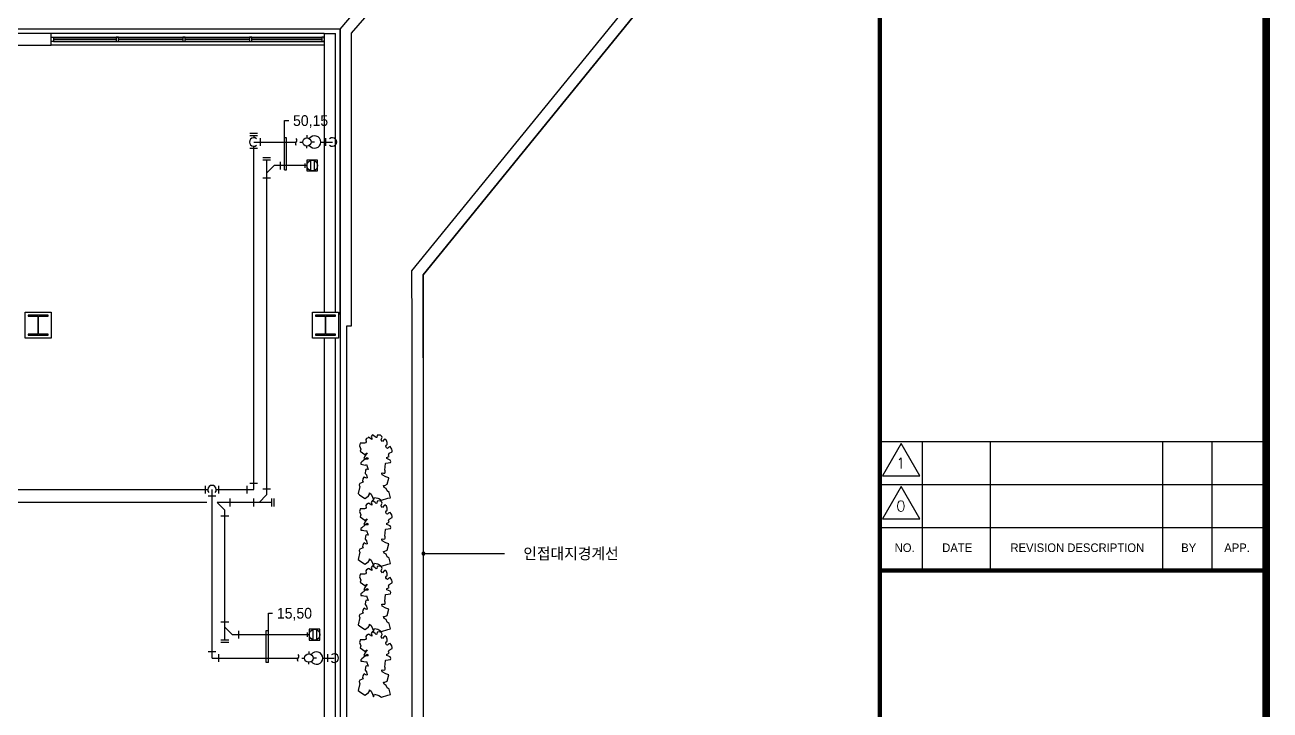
# Model space of a CAD drawing. Header units: millimetres. Extents: x 83956 to 461956, y 36707 to 125807.
# Drawn here: x 123363 to 145139, y 47495 to 59477 of the extents above; entities that cross this region are included whole.
import ezdxf
from ezdxf.enums import TextEntityAlignment as Align

# ---------------------------------------------------------------- set-up
doc = ezdxf.new("R2010")
doc.units = ezdxf.units.MM
doc.header["$LTSCALE"] = 100
doc.header["$MEASUREMENT"] = 0
doc.linetypes.add('ACAD_ISO05W100', pattern=[33, 24, -3, 0, -3, 0, -3])
doc.layers.get('0').update_dxf_attribs({"linetype": 'CONTINUOUS'})
for name, color, linetype in [('ARCH', 9, 'CONTINUOUS'), ('COLD WATER SUPPLY', 3, 'CONTINUOUS'), ('FORM', 8, 'CONTINUOUS'), ('PIPE', 3, 'CONTINUOUS'), ('Q', 7, 'CONTINUOUS')]:
    doc.layers.add(name, color=color, linetype=linetype)
doc.styles.add('GHS', font='romans.shx', dxfattribs={"bigfont": 'ghs.shx'})
doc.styles.add('gr', font='Gulim.ttf')
doc.styles.add('TITLE', font='Gulim.ttf')

# ---------------------------------------------------------------- blocks, each defined once
blk = doc.blocks.new('PMC-FORMV')
at = {"layer": 'FORM'}
for p, q in [((36236, 10324), (40740, 10324)), ((36738, 8820), (36738, 10324)), ((37531, 8820), (37531, 10324)), ((39537, 8820), (39537, 10324)), ((40113, 8820), (40113, 10324)), ((36236, 9823), (40740, 9823)), ((36236, 9322), (40740, 9322))]:
    blk.add_line(p, q, dxfattribs=at)
at = {"layer": 'FORM', "const_width": 90.2}
blk.add_lwpolyline([(1544, 975), (1544, 28725), (40744, 28725), (40744, 975)], close=True, dxfattribs=at)
at = {"layer": 'FORM', "const_width": 50.1}
for points in [[(36240, 975), (36240, 28725)], [(36236, 8820), (40740, 8820)]]:
    blk.add_lwpolyline(points, dxfattribs=at)
at = {"layer": 'FORM'}
for points in [[(36487, 10299), (36270, 9923), (36704, 9923)], [(36487, 9798), (36270, 9422), (36704, 9422)]]:
    blk.add_lwpolyline(points, close=True, dxfattribs=at)
for s, height, style, p in [('1', 125, 'GHS', (36484, 10071)), ('0', 125, 'GHS', (36484, 9570)), ('NO.', 100.3, 'TITLE', (36528, 9085)), ('DATE', 100.3, 'TITLE', (37141, 9085)), ('REVISION DESCRIPTION', 100.27, 'TITLE', (38541, 9085)), ('BY', 100.3, 'TITLE', (39840, 9085)), ('APP.', 100.3, 'TITLE', (40404, 9085))]:
    blk.add_text(s, height=height, dxfattribs=dict(at, style=style)).set_placement(p, align=Align.MIDDLE)

msp = doc.modelspace()

# ---------------------------------------------------------------- linework, layer by layer
msp.add_lwpolyline([(86272, 79795), (138316, 79795), (138316, 38170), (86272, 38170)], close=True)
at = {"color": 1, "linetype": 'Continuous'}
for points in [[(128109, 57369, -0.36205), (128109, 57429, 0.36205), (128109, 57489)], [(128143, 48345, -0.36205), (128143, 48405, 0.36205), (128143, 48465)]]:
    msp.add_lwpolyline(points, format="xyb", dxfattribs=at)
at = {"layer": 'ARCH', "ltscale": 2}
for p, q in [((128875, 59405), (134657, 66134)), ((129075, 59331), (134679, 65852)), ((137110, 63764), (130126, 55175)), ((137388, 63788), (130326, 55104)), ((128595, 59325), (128595, 54451)), ((128795, 54451), (128795, 59325)), ((128875, 54413), (128875, 59405)), ((129075, 54213), (129075, 59331)), ((130126, 55175), (130128, 54212)), ((130326, 55104), (130328, 54413)), ((123370, 54451), (123820, 54451)), ((123370, 54001), (123370, 54451)), ((123820, 54451), (123820, 54001)), ((128395, 54451), (128845, 54451)), ((128395, 54001), (128395, 54451)), ((128845, 54451), (128845, 54001)), ((130328, 54413), (130328, 43901)), ((128995, 44101), (128995, 54213)), ((128995, 54213), (129075, 54213)), ((130128, 54213), (130128, 54213)), ((130128, 54213), (130128, 44101)), ((123820, 54001), (123370, 54001)), ((128845, 54001), (128395, 54001)), ((128595, 54001), (128595, 44551)), ((128795, 44551), (128795, 54001)), ((129374, 52265), (129366, 52257)), ((129429, 52228), (129374, 52265)), ((129443, 52311), (129419, 52279)), ((129419, 52279), (129423, 52266)), ((129423, 52266), (129428, 52245)), ((129490, 52276), (129443, 52311)), ((129507, 52260), (129490, 52276)), ((129524, 52301), (129520, 52263)), ((129584, 52303), (129524, 52301)), ((129606, 52282), (129584, 52303)), ((129609, 52262), (129606, 52282)), ((129220, 52138), (129217, 52118)), ((129217, 52118), (129235, 52059)), ((129228, 52163), (129220, 52138)), ((129304, 52164), (129228, 52163)), ((129235, 52059), (129228, 52024)), ((129317, 52171), (129304, 52164)), ((129333, 52188), (129317, 52171)), ((129336, 52243), (129327, 52226)), ((129327, 52226), (129333, 52188)), ((129366, 52257), (129336, 52243)), ((129428, 52245), (129429, 52228)), ((129520, 52263), (129507, 52260)), ((129592, 52227), (129609, 52262)), ((129594, 52219), (129592, 52227)), ((129614, 52190), (129594, 52219)), ((129648, 52225), (129614, 52190)), ((129656, 52234), (129648, 52225)), ((129686, 52211), (129656, 52234)), ((129672, 52112), (129688, 52129)), ((129672, 52102), (129672, 52112)), ((129684, 52081), (129672, 52102)), ((129706, 52070), (129684, 52081)), ((129700, 52175), (129686, 52211)), ((129688, 52129), (129696, 52137)), ((129696, 52137), (129700, 52175)), ((129730, 52095), (129706, 52070)), ((129748, 52104), (129730, 52095)), ((129779, 52059), (129748, 52104)), ((129788, 52034), (129779, 52059)), ((129228, 52024), (129305, 51967)), ((129253, 51836), (129237, 51819)), ((129315, 51883), (129253, 51836)), ((129306, 51934), (129288, 51892)), ((129288, 51892), (129310, 51888)), ((129305, 51967), (129350, 51991)), ((129350, 51991), (129306, 51934)), ((129310, 51888), (129350, 51914)), ((129364, 51884), (129315, 51883)), ((129350, 51914), (129364, 51884)), ((129685, 51911), (129731, 51931)), ((129690, 51905), (129685, 51911)), ((129694, 51892), (129690, 51905)), ((129752, 51868), (129694, 51892)), ((129722, 51955), (129733, 51987)), ((129731, 51931), (129722, 51955)), ((129733, 51987), (129783, 52013)), ((129762, 51842), (129752, 51868)), ((129759, 51823), (129762, 51842)), ((129783, 52013), (129788, 52034)), ((129237, 51819), (129236, 51794)), ((129236, 51794), (129266, 51791)), ((129266, 51791), (129312, 51779)), ((129312, 51779), (129337, 51788)), ((129319, 51689), (129316, 51634)), ((129316, 51634), (129338, 51607)), ((129330, 51710), (129319, 51689)), ((129365, 51703), (129330, 51710)), ((129337, 51788), (129365, 51703)), ((129606, 51638), (129610, 51643)), ((129613, 51608), (129606, 51638)), ((129606, 51638), (129606, 51638)), ((129610, 51643), (129632, 51638)), ((129632, 51638), (129658, 51639)), ((129655, 51690), (129671, 51807)), ((129661, 51685), (129655, 51690)), ((129658, 51639), (129661, 51652)), ((129661, 51652), (129661, 51685)), ((129671, 51807), (129674, 51811)), ((129674, 51811), (129759, 51823)), ((129219, 51405), (129192, 51282)), ((129223, 51459), (129207, 51436)), ((129207, 51436), (129216, 51408)), ((129216, 51408), (129219, 51405)), ((129276, 51482), (129223, 51459)), ((129272, 51538), (129268, 51500)), ((129268, 51500), (129276, 51482)), ((129293, 51566), (129272, 51538)), ((129297, 51571), (129293, 51566)), ((129339, 51548), (129297, 51571)), ((129338, 51607), (129347, 51556)), ((129347, 51556), (129339, 51548)), ((129675, 51572), (129613, 51608)), ((129613, 51608), (129613, 51608)), ((129644, 51389), (129632, 51423)), ((129632, 51423), (129658, 51423)), ((129658, 51423), (129696, 51445)), ((129726, 51555), (129675, 51572)), ((129696, 51445), (129729, 51552)), ((129729, 51552), (129726, 51555)), ((129192, 51282), (129214, 51261)), ((129214, 51261), (129309, 51196)), ((129309, 51196), (129334, 51215)), ((129334, 51215), (129371, 51244)), ((129371, 51244), (129387, 51270)), ((129387, 51270), (129391, 51292)), ((129391, 51292), (129421, 51269)), ((129421, 51269), (129444, 51216)), ((129444, 51216), (129458, 51170)), ((129458, 51170), (129474, 51213)), ((129474, 51213), (129537, 51201)), ((129537, 51201), (129555, 51193)), ((129555, 51193), (129602, 51165)), ((129602, 51165), (129710, 51200)), ((129678, 51370), (129644, 51389)), ((129698, 51327), (129678, 51370)), ((129734, 51303), (129698, 51327)), ((129710, 51200), (129756, 51208)), ((129756, 51208), (129734, 51303)), ((129220, 50987), (129217, 50967)), ((129217, 50967), (129235, 50908)), ((129228, 51012), (129220, 50987)), ((129304, 51013), (129228, 51012)), ((129317, 51020), (129304, 51013)), ((129333, 51037), (129317, 51020)), ((129336, 51092), (129327, 51075)), ((129327, 51075), (129333, 51037)), ((129366, 51105), (129336, 51092)), ((129374, 51114), (129366, 51105)), ((129429, 51077), (129374, 51114)), ((129443, 51160), (129419, 51128)), ((129419, 51128), (129423, 51115)), ((129423, 51115), (129428, 51094)), ((129428, 51094), (129429, 51077)), ((129490, 51125), (129443, 51160)), ((129507, 51109), (129490, 51125)), ((129520, 51112), (129507, 51109)), ((129524, 51150), (129520, 51112)), ((129584, 51152), (129524, 51150)), ((129606, 51131), (129584, 51152)), ((129592, 51076), (129609, 51111)), ((129594, 51068), (129592, 51076)), ((129614, 51039), (129594, 51068)), ((129609, 51111), (129606, 51131)), ((129648, 51074), (129614, 51039)), ((129656, 51083), (129648, 51074)), ((129686, 51060), (129656, 51083)), ((129672, 50961), (129688, 50978)), ((129672, 50951), (129672, 50961)), ((129700, 51024), (129686, 51060)), ((129688, 50978), (129696, 50986)), ((129696, 50986), (129700, 51024)), ((129235, 50908), (129228, 50873)), ((129228, 50873), (129305, 50816)), ((129306, 50783), (129288, 50741)), ((129288, 50741), (129310, 50737)), ((129305, 50816), (129350, 50840)), ((129350, 50840), (129306, 50783)), ((129310, 50737), (129350, 50762)), ((129350, 50762), (129364, 50733)), ((129684, 50930), (129672, 50951)), ((129706, 50919), (129684, 50930)), ((129685, 50760), (129731, 50779)), ((129690, 50754), (129685, 50760)), ((129694, 50741), (129690, 50754)), ((129752, 50717), (129694, 50741)), ((129730, 50944), (129706, 50919)), ((129722, 50804), (129733, 50836)), ((129731, 50779), (129722, 50804)), ((129748, 50953), (129730, 50944)), ((129733, 50836), (129783, 50861)), ((129779, 50907), (129748, 50953)), ((129788, 50883), (129779, 50907)), ((129783, 50861), (129788, 50883)), ((129237, 50668), (129236, 50643)), ((129236, 50643), (129266, 50640)), ((129253, 50684), (129237, 50668)), ((129315, 50732), (129253, 50684)), ((129266, 50640), (129312, 50628)), ((129312, 50628), (129337, 50637)), ((129364, 50733), (129315, 50732)), ((129319, 50538), (129316, 50483)), ((129330, 50559), (129319, 50538)), ((129365, 50552), (129330, 50559)), ((129337, 50637), (129365, 50552)), ((129655, 50539), (129671, 50656)), ((129661, 50534), (129655, 50539)), ((129661, 50501), (129661, 50534)), ((129671, 50656), (129674, 50660)), ((129674, 50660), (129759, 50671)), ((129762, 50691), (129752, 50717)), ((129759, 50671), (129762, 50691)), ((129223, 50308), (129207, 50285)), ((129276, 50331), (129223, 50308)), ((129272, 50387), (129268, 50349)), ((129268, 50349), (129276, 50331)), ((129293, 50415), (129272, 50387)), ((129297, 50420), (129293, 50415)), ((129339, 50396), (129297, 50420)), ((129316, 50483), (129338, 50456)), ((129338, 50456), (129347, 50405)), ((129347, 50405), (129339, 50396)), ((129606, 50487), (129610, 50492)), ((129613, 50457), (129606, 50487)), ((129606, 50487), (129606, 50487)), ((129610, 50492), (129632, 50487)), ((129675, 50421), (129613, 50457)), ((129613, 50457), (129613, 50457)), ((129632, 50487), (129658, 50488)), ((129658, 50488), (129661, 50501)), ((129726, 50404), (129675, 50421)), ((129696, 50294), (129729, 50401)), ((129729, 50401), (129726, 50404)), ((129219, 50254), (129192, 50131)), ((129192, 50131), (129214, 50110)), ((129207, 50285), (129216, 50257)), ((129214, 50110), (129309, 50045)), ((129216, 50257), (129219, 50254)), ((129334, 50064), (129371, 50092)), ((129371, 50092), (129387, 50119)), ((129387, 50119), (129391, 50141)), ((129391, 50141), (129421, 50118)), ((129421, 50118), (129444, 50065)), ((129632, 50271), (129658, 50272)), ((129644, 50238), (129632, 50271)), ((129678, 50219), (129644, 50238)), ((129658, 50272), (129696, 50294)), ((129698, 50176), (129678, 50219)), ((129734, 50152), (129698, 50176)), ((129756, 50057), (129734, 50152)), ((129228, 49870), (129220, 49845)), ((129304, 49871), (129228, 49870)), ((129317, 49878), (129304, 49871)), ((129309, 50045), (129334, 50064)), ((129333, 49895), (129317, 49878)), ((129336, 49950), (129327, 49933)), ((129327, 49933), (129333, 49895)), ((129366, 49963), (129336, 49950)), ((129374, 49972), (129366, 49963)), ((129429, 49935), (129374, 49972)), ((129443, 50018), (129419, 49986)), ((129419, 49986), (129423, 49973)), ((129423, 49973), (129428, 49952)), ((129428, 49952), (129429, 49935)), ((129490, 49983), (129443, 50018)), ((129444, 50065), (129458, 50019)), ((129458, 50019), (129474, 50062)), ((129474, 50062), (129537, 50050)), ((129507, 49967), (129490, 49983)), ((129520, 49970), (129507, 49967)), ((129524, 50008), (129520, 49970)), ((129584, 50010), (129524, 50008)), ((129537, 50050), (129555, 50042)), ((129555, 50042), (129602, 50014)), ((129606, 49989), (129584, 50010)), ((129592, 49934), (129609, 49969)), ((129594, 49926), (129592, 49934)), ((129614, 49897), (129594, 49926)), ((129602, 50014), (129710, 50049)), ((129609, 49969), (129606, 49989)), ((129648, 49932), (129614, 49897)), ((129656, 49941), (129648, 49932)), ((129686, 49918), (129656, 49941)), ((129700, 49882), (129686, 49918)), ((129696, 49844), (129700, 49882)), ((129710, 50049), (129756, 50057)), ((129220, 49845), (129217, 49825)), ((129217, 49825), (129235, 49766)), ((129235, 49766), (129228, 49731)), ((129228, 49731), (129305, 49674)), ((129305, 49674), (129350, 49698)), ((129350, 49698), (129306, 49641)), ((129672, 49819), (129688, 49836)), ((129672, 49809), (129672, 49819)), ((129684, 49788), (129672, 49809)), ((129706, 49777), (129684, 49788)), ((129688, 49836), (129696, 49844)), ((129730, 49802), (129706, 49777)), ((129722, 49662), (129733, 49694)), ((129731, 49638), (129722, 49662)), ((129748, 49811), (129730, 49802)), ((129733, 49694), (129783, 49719)), ((129779, 49765), (129748, 49811)), ((129788, 49741), (129779, 49765)), ((129783, 49719), (129788, 49741)), ((129237, 49526), (129236, 49501)), ((129236, 49501), (129266, 49498)), ((129253, 49542), (129237, 49526)), ((129315, 49590), (129253, 49542)), ((129266, 49498), (129312, 49486)), ((129306, 49641), (129288, 49599)), ((129288, 49599), (129310, 49595)), ((129310, 49595), (129350, 49620)), ((129312, 49486), (129337, 49495)), ((129364, 49591), (129315, 49590)), ((129337, 49495), (129365, 49410)), ((129350, 49620), (129364, 49591)), ((129655, 49397), (129671, 49514)), ((129671, 49514), (129674, 49518)), ((129674, 49518), (129759, 49529)), ((129685, 49618), (129731, 49638)), ((129690, 49612), (129685, 49618)), ((129694, 49599), (129690, 49612)), ((129752, 49575), (129694, 49599)), ((129762, 49549), (129752, 49575)), ((129759, 49529), (129762, 49549)), ((129272, 49245), (129268, 49207)), ((129293, 49273), (129272, 49245)), ((129297, 49278), (129293, 49273)), ((129339, 49255), (129297, 49278)), ((129319, 49396), (129316, 49341)), ((129316, 49341), (129338, 49314)), ((129330, 49417), (129319, 49396)), ((129365, 49410), (129330, 49417)), ((129338, 49314), (129347, 49263)), ((129347, 49263), (129339, 49255)), ((129606, 49345), (129610, 49350)), ((129613, 49315), (129606, 49345)), ((129606, 49345), (129606, 49345)), ((129610, 49350), (129632, 49345)), ((129675, 49279), (129613, 49315)), ((129613, 49315), (129613, 49315)), ((129632, 49345), (129658, 49346)), ((129661, 49392), (129655, 49397)), ((129658, 49346), (129661, 49359)), ((129661, 49359), (129661, 49392)), ((129726, 49262), (129675, 49279)), ((129696, 49152), (129729, 49259)), ((129729, 49259), (129726, 49262)), ((129219, 49112), (129192, 48989)), ((129223, 49166), (129207, 49143)), ((129207, 49143), (129216, 49115)), ((129216, 49115), (129219, 49112)), ((129276, 49189), (129223, 49166)), ((129268, 49207), (129276, 49189)), ((129387, 48977), (129391, 48999)), ((129391, 48999), (129421, 48976)), ((129644, 49096), (129632, 49130)), ((129632, 49130), (129658, 49130)), ((129678, 49077), (129644, 49096)), ((129658, 49130), (129696, 49152)), ((129698, 49034), (129678, 49077)), ((129734, 49010), (129698, 49034)), ((129756, 48915), (129734, 49010)), ((129192, 48989), (129214, 48968)), ((129214, 48968), (129309, 48903)), ((129309, 48903), (129334, 48922)), ((129336, 48801), (129327, 48784)), ((129327, 48784), (129333, 48746)), ((129334, 48922), (129371, 48951)), ((129366, 48815), (129336, 48801)), ((129374, 48823), (129366, 48815)), ((129371, 48951), (129387, 48977)), ((129429, 48786), (129374, 48823)), ((129443, 48869), (129419, 48837)), ((129419, 48837), (129423, 48824)), ((129421, 48976), (129444, 48923)), ((129423, 48824), (129428, 48803)), ((129428, 48803), (129429, 48786)), ((129490, 48834), (129443, 48869)), ((129444, 48923), (129458, 48877)), ((129458, 48877), (129474, 48920)), ((129474, 48920), (129537, 48908)), ((129507, 48818), (129490, 48834)), ((129520, 48821), (129507, 48818)), ((129524, 48859), (129520, 48821)), ((129584, 48861), (129524, 48859)), ((129537, 48908), (129555, 48900)), ((129555, 48900), (129602, 48872)), ((129606, 48840), (129584, 48861)), ((129592, 48785), (129609, 48820)), ((129594, 48777), (129592, 48785)), ((129602, 48872), (129710, 48907)), ((129609, 48820), (129606, 48840)), ((129648, 48783), (129614, 48748)), ((129656, 48792), (129648, 48783)), ((129686, 48769), (129656, 48792)), ((129710, 48907), (129756, 48915)), ((129220, 48696), (129217, 48676)), ((129217, 48676), (129235, 48617)), ((129228, 48721), (129220, 48696)), ((129304, 48723), (129228, 48721)), ((129235, 48617), (129228, 48582)), ((129228, 48582), (129305, 48525)), ((129317, 48729), (129304, 48723)), ((129333, 48746), (129317, 48729)), ((129614, 48748), (129594, 48777)), ((129672, 48670), (129688, 48687)), ((129672, 48660), (129672, 48670)), ((129684, 48639), (129672, 48660)), ((129706, 48628), (129684, 48639)), ((129700, 48733), (129686, 48769)), ((129688, 48687), (129696, 48695)), ((129696, 48695), (129700, 48733)), ((129730, 48653), (129706, 48628)), ((129748, 48662), (129730, 48653)), ((129733, 48545), (129783, 48571)), ((129779, 48617), (129748, 48662)), ((129788, 48592), (129779, 48617)), ((129783, 48571), (129788, 48592)), ((129237, 48377), (129236, 48352)), ((129236, 48352), (129266, 48349)), ((129253, 48394), (129237, 48377)), ((129315, 48441), (129253, 48394)), ((129266, 48349), (129312, 48337)), ((129306, 48492), (129288, 48450)), ((129288, 48450), (129310, 48446)), ((129305, 48525), (129350, 48549)), ((129350, 48549), (129306, 48492)), ((129310, 48446), (129350, 48472)), ((129312, 48337), (129337, 48346)), ((129364, 48442), (129315, 48441)), ((129337, 48346), (129365, 48261)), ((129350, 48472), (129364, 48442)), ((129655, 48248), (129671, 48365)), ((129671, 48365), (129674, 48369)), ((129674, 48369), (129759, 48381)), ((129685, 48470), (129731, 48489)), ((129690, 48463), (129685, 48470)), ((129694, 48450), (129690, 48463)), ((129752, 48427), (129694, 48450)), ((129722, 48513), (129733, 48545)), ((129731, 48489), (129722, 48513)), ((129762, 48400), (129752, 48427)), ((129759, 48381), (129762, 48400)), ((129297, 48129), (129293, 48124)), ((129339, 48106), (129297, 48129)), ((129319, 48247), (129316, 48192)), ((129316, 48192), (129338, 48165)), ((129330, 48269), (129319, 48247)), ((129365, 48261), (129330, 48269)), ((129338, 48165), (129347, 48114)), ((129606, 48196), (129610, 48201)), ((129613, 48166), (129606, 48196)), ((129606, 48196), (129606, 48196)), ((129610, 48201), (129632, 48196)), ((129675, 48130), (129613, 48166)), ((129613, 48166), (129613, 48166)), ((129632, 48196), (129658, 48197)), ((129661, 48243), (129655, 48248)), ((129658, 48197), (129661, 48210)), ((129661, 48210), (129661, 48243)), ((129726, 48113), (129675, 48130)), ((129219, 47963), (129192, 47840)), ((129223, 48017), (129207, 47994)), ((129207, 47994), (129216, 47966)), ((129216, 47966), (129219, 47963)), ((129276, 48040), (129223, 48017)), ((129272, 48096), (129268, 48058)), ((129268, 48058), (129276, 48040)), ((129293, 48124), (129272, 48096)), ((129347, 48114), (129339, 48106)), ((129644, 47947), (129632, 47981)), ((129632, 47981), (129658, 47981)), ((129678, 47928), (129644, 47947)), ((129658, 47981), (129696, 48004)), ((129698, 47885), (129678, 47928)), ((129696, 48004), (129729, 48110)), ((129729, 48110), (129726, 48113)), ((129192, 47840), (129214, 47819)), ((129214, 47819), (129309, 47754)), ((129309, 47754), (129334, 47773)), ((129334, 47773), (129371, 47802)), ((129371, 47802), (129387, 47828)), ((129387, 47828), (129391, 47850)), ((129391, 47850), (129421, 47828)), ((129421, 47828), (129444, 47774)), ((129444, 47774), (129458, 47728)), ((129458, 47728), (129474, 47771)), ((129474, 47771), (129537, 47759)), ((129537, 47759), (129555, 47752)), ((129555, 47752), (129602, 47723)), ((129602, 47723), (129710, 47758)), ((129734, 47861), (129698, 47885)), ((129710, 47758), (129756, 47766)), ((129756, 47766), (129734, 47861))]:
    msp.add_line(p, q, dxfattribs=at)
at = {"layer": 'ARCH', "linetype": 'ACAD_ISO05W100', "ltscale": 180}
for p, q in [((130326, 55104), (137388, 63788)), ((130332, 52193), (130326, 55104)), ((130332, 40634), (130332, 52193))]:
    msp.add_line(p, q, dxfattribs=at)
at = {"layer": 'ARCH', "linetype": 'ByBlock', "ltscale": 2}
for p, q in [((123820, 59325), (122820, 59325)), ((128875, 59405), (122900, 59405)), ((128595, 59325), (123820, 59325)), ((123820, 59125), (123820, 59325)), ((123820, 59240), (123820, 59265)), ((123820, 59265), (123860, 59265)), ((123860, 59265), (128555, 59265)), ((123860, 59265), (128555, 59265)), ((123860, 59265), (128555, 59265)), ((123860, 59265), (128555, 59265)), ((123860, 59265), (123860, 59185)), ((125000, 59265), (124960, 59265)), ((124960, 59265), (124960, 59185)), ((125000, 59185), (125000, 59265)), ((126165, 59265), (126125, 59265)), ((126125, 59265), (126125, 59185)), ((126165, 59185), (126165, 59265)), ((127330, 59265), (127290, 59265)), ((127290, 59265), (127290, 59185)), ((127330, 59185), (127330, 59265)), ((128595, 59265), (128555, 59265)), ((128555, 59265), (128555, 59185)), ((128595, 59325), (128795, 59325)), ((128595, 59240), (128595, 59265)), ((128875, 59405), (128875, 43821)), ((122620, 59125), (123820, 59125)), ((123820, 59185), (123820, 59210)), ((123860, 59185), (123820, 59185)), ((128595, 59125), (123820, 59125)), ((123860, 59231), (124960, 59231)), ((123860, 59219), (124960, 59219)), ((123860, 59185), (128555, 59185)), ((123860, 59185), (128555, 59185)), ((123860, 59185), (128555, 59185)), ((123860, 59185), (128555, 59185)), ((124960, 59185), (125000, 59185)), ((125000, 59231), (126125, 59231)), ((125000, 59219), (126125, 59219)), ((126125, 59185), (126165, 59185)), ((126165, 59231), (127290, 59231)), ((126165, 59219), (127290, 59219)), ((127290, 59185), (127330, 59185)), ((127330, 59231), (128555, 59231)), ((127330, 59219), (128555, 59219)), ((128555, 59185), (128595, 59185)), ((128595, 59185), (128595, 59210)), ((130332, 50232), (131748, 50232))]:
    msp.add_line(p, q, dxfattribs=at)
at = {"layer": 'ARCH'}
for p, q in [((123770, 54401), (123420, 54401)), ((123420, 54401), (123420, 54382)), ((123420, 54382), (123589, 54382)), ((123589, 54382), (123589, 54070)), ((123601, 54070), (123601, 54382)), ((123601, 54382), (123770, 54382)), ((123770, 54382), (123770, 54401)), ((128795, 54401), (128445, 54401)), ((128445, 54401), (128445, 54382)), ((128445, 54382), (128614, 54382)), ((128614, 54382), (128614, 54070)), ((128626, 54070), (128626, 54382)), ((128626, 54382), (128795, 54382)), ((128795, 54382), (128795, 54401)), ((123589, 54070), (123420, 54070)), ((123420, 54070), (123420, 54051)), ((123420, 54051), (123770, 54051)), ((123770, 54070), (123601, 54070)), ((123770, 54051), (123770, 54070)), ((128614, 54070), (128445, 54070)), ((128445, 54070), (128445, 54051)), ((128445, 54051), (128795, 54051)), ((128795, 54070), (128626, 54070)), ((128795, 54051), (128795, 54070))]:
    msp.add_line(p, q, dxfattribs=at)
for start, end in [(0, 180), (180, 0)]:
    msp.add_arc((130332, 50232), 25, start, end, dxfattribs=at)
at = {"layer": 'COLD WATER SUPPLY', "color": 3}
for p, q in [((127365, 57429), (128109, 57429)), ((126635, 48405), (128143, 48405))]:
    msp.add_line(p, q, dxfattribs=at)
at = {"layer": 'PIPE', "color": 1, "ltscale": 2}
for p, q in [((127902, 56942), (127902, 57804)), ((127902, 57804), (127977, 57804)), ((127620, 48330), (127620, 49189)), ((127620, 49189), (127695, 49189))]:
    msp.add_line(p, q, dxfattribs=at)
at = {"layer": 'PIPE', "color": 2, "ltscale": 2}
for p, q in [((127297, 57582), (127432, 57582)), ((127297, 57541), (127432, 57541)), ((127477, 57496), (127477, 57361)), ((127432, 57316), (127297, 57316)), ((127657, 57150), (127522, 57150)), ((127657, 57110), (127522, 57110)), ((127828, 57085), (127828, 56950)), ((128257, 57055), (128257, 56980)), ((128357, 57106), (128357, 56929)), ((128419, 57106), (128419, 56929)), ((127657, 56795), (127522, 56795)), ((126522, 51283), (126522, 51418)), ((126747, 51418), (126747, 51283)), ((127252, 51283), (127252, 51418)), ((127297, 51463), (127432, 51463)), ((126702, 51238), (126567, 51238)), ((126637, 51058), (126637, 51193)), ((126952, 51058), (126952, 51193)), ((127367, 51058), (127367, 51193)), ((127522, 51363), (127657, 51363)), ((127682, 51058), (127682, 51193)), ((127723, 51058), (127723, 51193)), ((126927, 50887), (126792, 50887)), ((126792, 49037), (126927, 49037)), ((127097, 48882), (127097, 48747)), ((128297, 48852), (128297, 48777)), ((128397, 48902), (128397, 48726)), ((128460, 48902), (128460, 48726)), ((126792, 48722), (126927, 48722)), ((126792, 48681), (126927, 48681)), ((126567, 48517), (126702, 48517)), ((126747, 48472), (126747, 48337))]:
    msp.add_line(p, q, dxfattribs=at)
at = {"layer": 'PIPE', "ltscale": 2}
for p, q in [((127365, 57541), (127365, 57504)), ((127365, 51350), (127365, 57354)), ((116674, 51350), (126560, 51350)), ((126635, 48405), (126635, 51350)), ((126710, 51350), (127365, 51350))]:
    msp.add_line(p, q, dxfattribs=at)
at = {"layer": 'PIPE', "color": 2}
for p, q in [((128628, 57361), (128628, 57496)), ((128662, 48337), (128662, 48472))]:
    msp.add_line(p, q, dxfattribs=at)
at = {"layer": 'PIPE'}
for p, q in [((128537, 57429), (128741, 57429)), ((128570, 48405), (128774, 48405))]:
    msp.add_line(p, q, dxfattribs=at)
at = {"layer": 'PIPE', "color": 4, "ltscale": 2}
for p, q in [((127590, 57110), (127590, 51258)), ((127723, 57017), (127590, 56885)), ((128294, 57017), (127723, 57017)), ((127590, 51258), (127457, 51125)), ((126545, 51125), (116674, 51125)), ((127682, 51125), (126725, 51125)), ((126860, 50992), (126727, 51125)), ((126860, 48722), (126860, 50992)), ((126992, 48814), (126860, 48947)), ((128335, 48814), (126992, 48814))]:
    msp.add_line(p, q, dxfattribs=at)
at = {"layer": 'PIPE', "color": 1, "ltscale": 2}
for points in [[(127902, 56942), (127940, 56942), (127940, 57504), (127902, 57504)], [(127620, 48330), (127582, 48330), (127582, 48889), (127620, 48889)]]:
    msp.add_lwpolyline(points, dxfattribs=at)
at = {"layer": 'PIPE', "color": 2, "ltscale": 2}
for points in [[(128482, 56923), (128482, 57111), (128294, 57111), (128294, 56923), (128482, 56923)], [(128335, 48908), (128335, 48720), (128522, 48720), (128522, 48908), (128335, 48908)]]:
    msp.add_lwpolyline(points, dxfattribs=at)
for centre in [(128388, 57017), (128429, 48814)]:
    msp.add_circle(centre, 93.8, dxfattribs=at)
for centre, start, end in [((127365, 57429), 49, 311), ((126635, 51350), 319, 221)]:
    msp.add_arc(centre, 75, start, end, dxfattribs=at)
at = {"layer": 'PIPE', "color": 2}
for centre in [(128741, 57429), (128774, 48405)]:
    msp.add_arc(centre, 75, 229, 131, dxfattribs=at)
at = {"layer": 'Q', "color": 1}
for p, q in [((128294, 57546), (128294, 57502)), ((128171, 57429), (128221, 57429)), ((128294, 57320), (128294, 57356)), ((128428, 57429), (128368, 57429)), ((128205, 48405), (128255, 48405)), ((128328, 48522), (128328, 48478)), ((128462, 48405), (128401, 48405)), ((128328, 48296), (128328, 48332))]:
    msp.add_line(p, q, dxfattribs=at)
at = {"layer": 'Q', "color": 2}
for centre in [(128294, 57429), (128328, 48405)]:
    msp.add_circle(centre, 73.2, dxfattribs=at)
for centre in [(128428, 57429), (128462, 48405)]:
    msp.add_arc(centre, 109, 213.1985, 146.8015, dxfattribs=at)

# ---------------------------------------------------------------- block references
at = {"layer": 'FORM', "xscale": 1.5, "yscale": 1.5, "zscale": 1.5}
msp.add_blockref('PMC-FORMV', (83956, 36707), dxfattribs=at)

# ---------------------------------------------------------------- texts
at = {"layer": 'ARCH', "style": 'GHS'}
msp.add_text('인접대지경계선', height=225, dxfattribs=at).set_placement((132913, 50234), align=Align.MIDDLE)
at = {"layer": 'PIPE', "color": 2, "ltscale": 2, "style": 'gr'}
for s, p in [('50,15', (128052, 57710)), ('15,50', (127770, 49095))]:
    msp.add_text(s, height=187.5, dxfattribs=at).set_placement(p)

doc.saveas('drawing.dxf')
